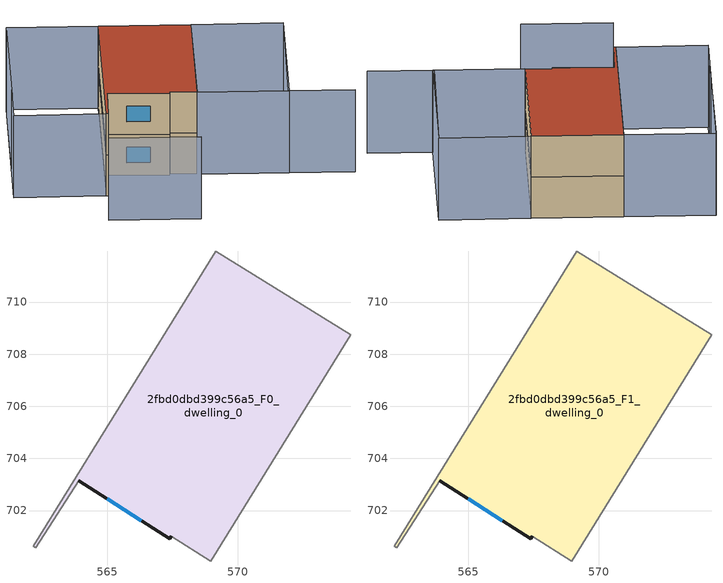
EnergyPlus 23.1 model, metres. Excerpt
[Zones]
2fbd0dbd399c56a5_F0_dwelling_0
 floor ground (EU_floor_Construction): 574.35,708.75 568.96,700.06 567.46,701.02 567.4,700.92 563.9,703.15 562.26,700.57 562.15,700.64 569.17,711.96 z0
 wall outside (EU_wall_Construction): 563.9,703.15 567.4,700.92 567.46,701.02 z0:3
 wall adiabatic (EU_wall_Construction): 567.46,701.02 568.96,700.06 574.35,708.75 569.17,711.96 562.15,700.64 562.26,700.57 563.9,703.15 z0:3
 window (EU_Window_Construction): 564.99,702.45 566.31,701.62 z0.93:2.07
2fbd0dbd399c56a5_F1_dwelling_0
 floor to 2fbd0dbd399c56a5_F0_dwelling_0 (EU_floor_Construction): 574.35,708.75 568.96,700.06 567.46,701.02 567.4,700.92 563.9,703.15 562.26,700.57 562.15,700.64 569.17,711.96 z3
 wall outside (EU_wall_Construction): 563.9,703.15 567.4,700.92 567.46,701.02 z3:6
 wall adiabatic (EU_wall_Construction): 567.46,701.02 568.96,700.06 574.35,708.75 569.17,711.96 562.15,700.64 562.26,700.57 563.9,703.15 z3:6
 window (EU_Window_Construction): 564.99,702.45 566.31,701.62 z3.93:5.07
 roof outside (EU_roof_Construction): 568.96,700.06 574.35,708.75 569.17,711.96 562.15,700.64 562.26,700.57 563.9,703.15 567.4,700.92 567.46,701.02 z6
shading: 560.2,697.49 565.38,694.28 / 577.76,694.48 574.01,696.86 / 574.01,696.86 579.55,705.58 / 568.93,700.01 574.35,708.75 / 574.35,708.75 579.53,705.54 / 579.53,705.54 574.11,696.8 / 574.11,696.8 568.93,700.01 / 569.17,711.96 562.15,700.64 / 562.15,700.64 556.97,703.85 / 556.97,703.85 563.99,715.17 / 563.99,715.17 569.17,711.96 / 563.99,715.17 558.58,706.46 z0:6
[Building]
EU S2 Campaign: North Axis=0; Terrain=City; Solar Distribution=FullExterior
[Site:Location]
Montreal-Trudeau.Intl.AP: Latitude=45.4667; Longitude=-73.75; Time Zone=-5; Elevation=36
[SizingPeriod:WeatherFileDays]
AnnualSizingPeriod: Begin Month=1; Begin Day of Month=1; End Month=12; End Day of Month=31; Day of Week for Start Day=Monday; Use Weather File Daylight Saving Period=No; Use Weather File Rain and Snow Indicators=No
[MATERIAL]
EU_InternalMass_Material: Roughness=MediumRough; Thickness=0.1; Conductivity=1; Density=1800; Specific Heat=900; Thermal Absorptance=0.9; Solar Absorptance=0.7; Visible Absorptance=0.7
[MATERIAL:NOMASS] Roughness=MediumRough; Thermal Absorptance=0.9; Solar Absorptance=0.7; Visible Absorptance=0.7
Name | Thermal Resistance
EU_wall_NoMass; EU_floor_NoMass | 1.51479
EU_roof_NoMass | 2.84114
[WINDOWMATERIAL:SIMPLEGLAZINGSYSTEM]
EU_Window_SimpleGlazing: UFactor=3.53504; Solar Heat Gain Coefficient=0.8; Visible Transmittance=0.8
[CONSTRUCTION]
EU_wall_Construction: EU_wall_NoMass
EU_roof_Construction: EU_roof_NoMass
EU_floor_Construction: EU_floor_NoMass
EU_Window_Construction: EU_Window_SimpleGlazing
EU_InternalMass_Construction: EU_InternalMass_Material
[ZONE] Type=1; Multiplier=1; Ceiling Height=autocalculate; Floor Area=autocalculate; Part of Total Floor Area=Yes
Name | Volume
2fbd0dbd399c56a5_F0_dwelling_0 | 189.089
2fbd0dbd399c56a5_F1_dwelling_0 | 189.088
[INTERNALMASS] Construction=EU_InternalMass_Construction; Surface Area=63.0297
Name | Zone or ZoneList
2fbd0dbd399c56a5_F0_dwelling_0_EU_InternalMass | 2fbd0dbd399c56a5_F0_dwelling_0
2fbd0dbd399c56a5_F1_dwelling_0_EU_InternalMass | 2fbd0dbd399c56a5_F1_dwelling_0
[OTHEREQUIPMENT] Fuel Type=Electricity; Design Level Calculation Method=Watts/Area; Power per Zone Floor Area=1; Fraction Latent=0; Fraction Radiant=0; Fraction Lost=0; Carbon Dioxide Generation Rate=0; EndUse Subcategory=EU_Step8_InternalGains
Name | Zone or ZoneList or Space or SpaceList | Schedule
EU_Step8_InternalGain_2fbd0dbd399c56a5_F0_dwelling_0_f000 | 2fbd0dbd399c56a5_F0_dwelling_0 | EU_Step8_GainSchedule_2fbd0dbd399c56a5_F0_dwelling_0_f000
EU_Step8_InternalGain_2fbd0dbd399c56a5_F1_dwelling_0_f000 | 2fbd0dbd399c56a5_F1_dwelling_0 | EU_Step8_GainSchedule_2fbd0dbd399c56a5_F1_dwelling_0_f000
[ZONEVENTILATION:DESIGNFLOWRATE] Schedule=EU_AlwaysOn; Design Flow Rate Calculation Method=AirChanges/Hour; Air Changes per Hour=0.775154; Ventilation Type=Natural; Fan Pressure Rise=0; Fan Total Efficiency=1; Constant Term Coefficient=1; Temperature Term Coefficient=0; Velocity Term Coefficient=0; Velocity Squared Term Coefficient=0; Minimum Indoor Temperature=-100; Maximum Indoor Temperature=100; Delta Temperature=-100; Minimum Outdoor Temperature=-100; Maximum Outdoor Temperature=100; Maximum Wind Speed=40
Name | Zone or ZoneList or Space or SpaceList
EU_ConstantAir_2fbd0dbd399c56a5_F0_dwelling_0 | 2fbd0dbd399c56a5_F0_dwelling_0
EU_ConstantAir_2fbd0dbd399c56a5_F1_dwelling_0 | 2fbd0dbd399c56a5_F1_dwelling_0
[HVACTEMPLATE:THERMOSTAT] Constant Heating Setpoint=20; Constant Cooling Setpoint=50
EU_HeatOnly_2fbd0dbd399c56a5_F0_dwelling_0; EU_HeatOnly_2fbd0dbd399c56a5_F1_dwelling_0
[HVACTEMPLATE:ZONE:IDEALLOADSAIRSYSTEM] System Availability Schedule=EU_AlwaysOn; Maximum Heating Supply Air Temperature=50; Minimum Cooling Supply Air Temperature=13; Maximum Heating Supply Air Humidity Ratio=0.0156; Minimum Cooling Supply Air Humidity Ratio=0.0077; Heating Limit=NoLimit; Cooling Limit=NoLimit; Heating Availability Schedule=EU_AlwaysOn; Cooling Availability Schedule=EU_CoolingOff; Dehumidification Control Type=ConstantSensibleHeatRatio; Cooling Sensible Heat Ratio=0.7; Dehumidification Setpoint=60; Humidification Control Type=None; Humidification Setpoint=30; Outdoor Air Method=None; Outdoor Air Flow Rate per Person=0.00944; Outdoor Air Flow Rate per Zone Floor Area=0; Outdoor Air Flow Rate per Zone=0; Demand Controlled Ventilation Type=None; Outdoor Air Economizer Type=NoEconomizer; Heat Recovery Type=None; Sensible Heat Recovery Effectiveness=0.7; Latent Heat Recovery Effectiveness=0.65
Name | Template Thermostat
2fbd0dbd399c56a5_F0_dwelling_0 | EU_HeatOnly_2fbd0dbd399c56a5_F0_dwelling_0
2fbd0dbd399c56a5_F1_dwelling_0 | EU_HeatOnly_2fbd0dbd399c56a5_F1_dwelling_0
[SIZING:ZONE] Zone Cooling Design Supply Air Temperature Input Method=SupplyAirTemperature; Zone Cooling Design Supply Air Temperature=13; Zone Heating Design Supply Air Temperature Input Method=SupplyAirTemperature; Zone Heating Design Supply Air Temperature=50; Zone Cooling Design Supply Air Humidity Ratio=0.008; Zone Heating Design Supply Air Humidity Ratio=0.008; Cooling Design Air Flow Method=DesignDay; Cooling Design Air Flow Rate=0; Cooling Minimum Air Flow per Zone Floor Area=0.000762; Cooling Minimum Air Flow=0; Cooling Minimum Air Flow Fraction=0.2; Heating Design Air Flow Method=DesignDay; Heating Design Air Flow Rate=0; Heating Maximum Air Flow per Zone Floor Area=0.002032; Heating Maximum Air Flow=0.141576; Heating Maximum Air Flow Fraction=0.3; Account for Dedicated Outdoor Air System=No; Dedicated Outdoor Air System Control Strategy=NeutralSupplyAir; Dedicated Outdoor Air Low Setpoint Temperature for Design=autosize; Dedicated Outdoor Air High Setpoint Temperature for Design=autosize; Zone Load Sizing Method=Sensible Load Only No Latent Load; Zone Latent Cooling Design Supply Air Humidity Ratio Input Method=HumidityRatioDifference; Zone Cooling Design Supply Air Humidity Ratio Difference=0.005; Zone Latent Heating Design Supply Air Humidity Ratio Input Method=HumidityRatioDifference; Zone Humidification Design Supply Air Humidity Ratio Difference=0.005
2fbd0dbd399c56a5_F0_dwelling_0; 2fbd0dbd399c56a5_F1_dwelling_0
[SCHEDULE:CONSTANT]
Name | Hourly Value
EU_AlwaysOn | 1
EU_CoolingOff | 0
[SCHEDULE:FILE] Column Number=1; Rows to Skip at Top=0; Number of Hours of Data=8760; Column Separator=Comma; Interpolate to Timestep=No; Minutes per Item=60; Adjust Schedule for Daylight Savings=Yes
Name | File
EU_Step8_GainSchedule_2fbd0dbd399c56a5_F0_dwelling_0_f000 | ../../schedules/2fbd0dbd399c56a5/2fbd0dbd399c56a5_F0_dwelling_0_f000_gain.csv
EU_Step8_GainSchedule_2fbd0dbd399c56a5_F1_dwelling_0_f000 | ../../schedules/2fbd0dbd399c56a5/2fbd0dbd399c56a5_F1_dwelling_0_f000_gain.csv
